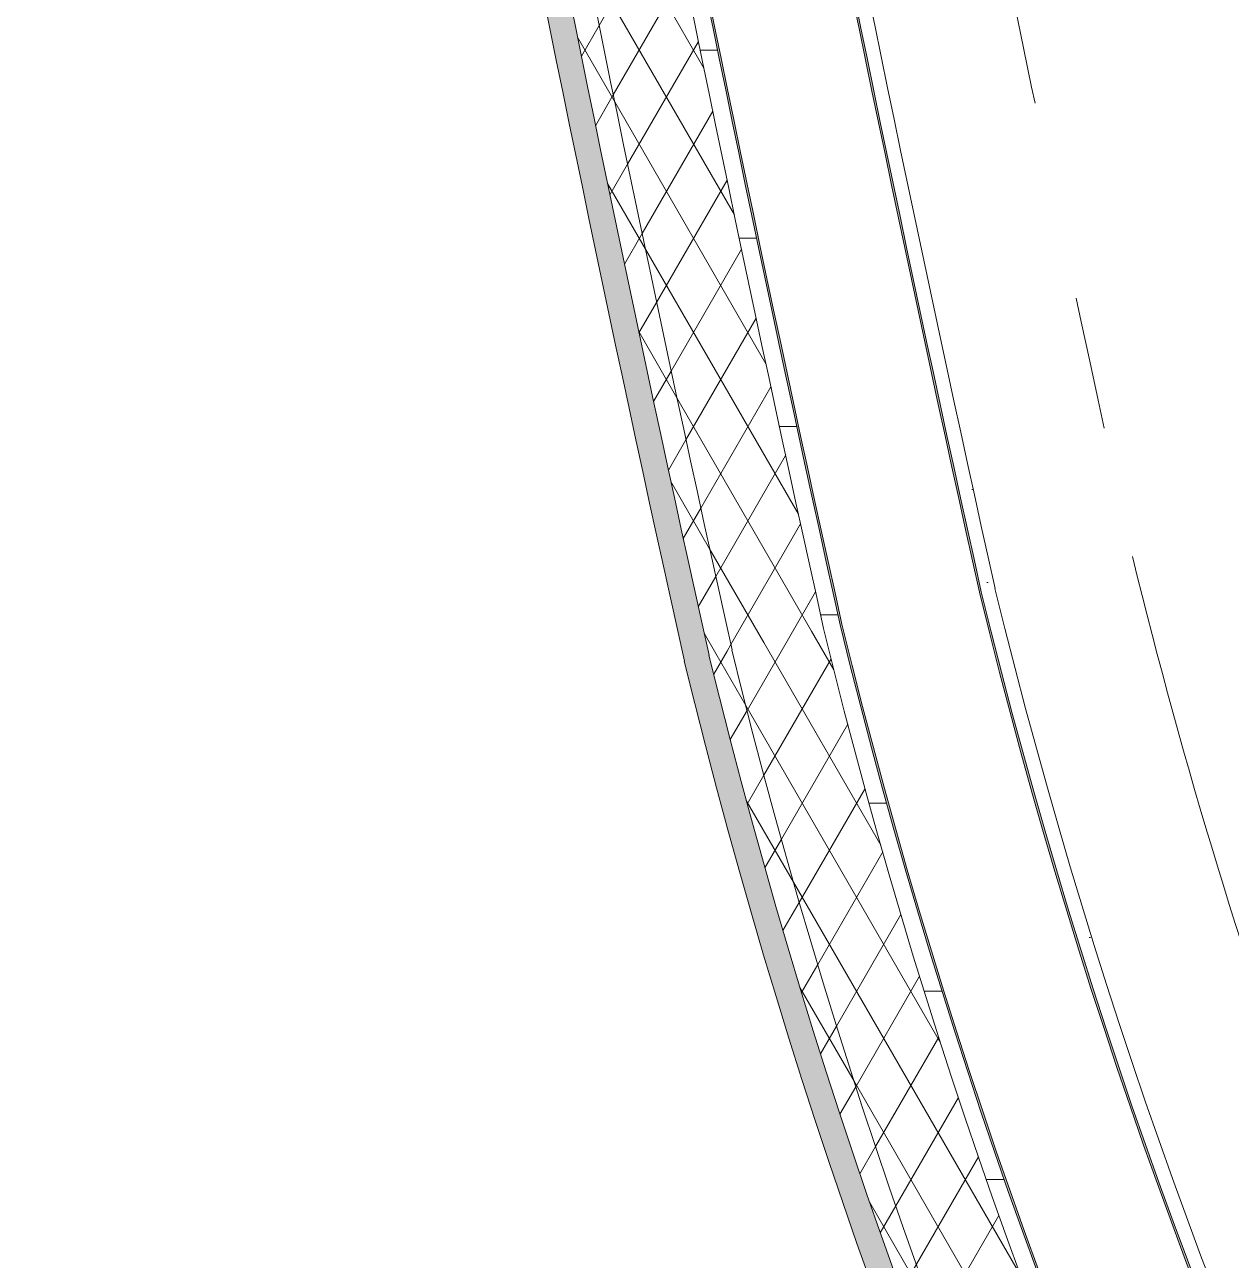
# Model space of a CAD drawing. Header units: millimetres. Extents: x -50172 to 68897, y -80883 to 956680.
# Drawn here: x -42569 to -41286, y -66086 to -64773 of the extents above; entities that cross this region are included whole.
import ezdxf
from ezdxf.enums import TextEntityAlignment as Align

# ---------------------------------------------------------------- set-up
doc = ezdxf.new("R2010")
doc.units = ezdxf.units.MM
doc.header["$MEASUREMENT"] = 0
doc.linetypes.add('Double Dashed', pattern=[1093.611073, 529.166651, -211.666656, 141.111112, -211.666656])
doc.layers.add('A-25-M_Wall_Ext', color=7, linetype='Continuous')
doc.layers.add('New_A-15-MG_Structural_Grid_Phase_2', color=7, linetype='Continuous')
doc.layers.add('A-25-M_Wall_Ext_Pen_No__1', color=7, linetype='Continuous', lineweight=13)
doc.layers.add('A-25-M_Wall_Ext_Pen_No__107', color=7, linetype='Continuous', lineweight=15, true_color=0xa6a6a6)
doc.layers.add('New_A-15-MG_Structural_Grid_Phase_2_Pen_No__222', color=7, linetype='Continuous', lineweight=13, true_color=0x65af33)
doc.styles.add('GENERATED_STYLE_4', font='')
doc.styles.get('GENERATED_STYLE_4').set_extended_font_data('Swis721 BT')
pattern_1 = [(60, (0, 0), (-43.30127, 25), []), (120, (0, 0), (43.30127, 25), [])]
pattern_2 = [(0, (0, 0), (0, 200), [])]

# ---------------------------------------------------------------- blocks, each defined once
blk = doc.blocks.new('Wall_199_1', base_point=(-41867.7, -65448.9))
at = {"layer": 'A-25-M_Wall_Ext_Pen_No__107', "linetype": 'Continuous', "lineweight": 0, "true_color": 0x535353}
for points in [[(-41554.1, -65375.8, 0.226795), (-38161.1, -69523.8), (-38160.3, -69522, -0.226793), (-41552.1, -65375.4)], [(-41702.1, -65410.3, 0.226935), (-38224.1, -69662.2), (-38223.3, -69660.3, -0.226933), (-41700.2, -65409.9)]]:
    blk.add_hatch(color=251, dxfattribs=at).paths.add_polyline_path(points)
at = {"layer": 'A-25-M_Wall_Ext_Pen_No__107', "linetype": 'Continuous'}
h = blk.add_hatch(dxfattribs=at)
h.set_pattern_fill('Plaster_0001', color=256, style=0, pattern_type=2)
h.set_pattern_definition([(129.2839, (0, 0), (134.0639, 109.6671), [0, -100]), (129.2839, (-98.69, -16.13), (134.0639, 109.6671), [0, -100])])
h.paths.add_polyline_path([(-41552.1, -65375.4, 0.226793), (-38160.3, -69522), (-38154.1, -69508.4, -0.226779), (-41537.5, -65372)])
h = blk.add_hatch(dxfattribs=at)
h.set_pattern_fill('Batt_Insulation_0001', color=256, style=0, pattern_type=2)
h.set_pattern_definition(pattern_1)
h.paths.add_polyline_path([(-41817, -65437.1, 0.227038), (-38273, -69769.5), (-38231.6, -69678.5, -0.226951), (-41719.6, -65414.4)])
h = blk.add_hatch(dxfattribs=at)
h.set_pattern_fill('Plywood_0001', color=256, style=0, pattern_type=2)
h.set_pattern_definition(pattern_2)
h.paths.add_polyline_path([(-41719.6, -65414.4, 0.226951), (-38231.6, -69678.5), (-38224.1, -69662.2, -0.226935), (-41702.1, -65410.3)])
blk.add_hatch(color=256, dxfattribs=at).paths.add_polyline_path([(-41867.7, -65448.9, 0.227083), (-38294.6, -69816.9), (-38283.4, -69792.3, -0.22706), (-41841.4, -65442.8)])
h = blk.add_hatch(dxfattribs=at)
h.set_pattern_fill('Batt_Insulation_0001', color=256, style=0, pattern_type=2)
h.set_pattern_definition(pattern_1)
h.paths.add_polyline_path([(-41841.4, -65442.8, 0.22706), (-38283.4, -69792.3), (-38273, -69769.5, -0.227038), (-41817, -65437.1)])
at = {"layer": 'A-25-M_Wall_Ext_Pen_No__1', "linetype": 'Continuous'}
for radius, start, end in [(6211.1, 193.72581, 244.83882), (6209.1, 193.72601, 244.83861), (6194.1, 193.72747, 244.83699), (6381.1, 193.70972, 244.85662), (6363.1, 193.71139, 244.85478), (6361.1, 193.71157, 244.85458), (6506.1, 193.69843, 244.86911), (6481.1, 193.70065, 244.86665), (6533.1, 193.69604, 244.87175)]:
    blk.add_arc((-35520.4, -63902.1), radius, start, end, dxfattribs=at)
blk = doc.blocks.new('Wall_200_1', base_point=(-42568.6, -61112.1))
at = {"layer": 'A-25-M_Wall_Ext_Pen_No__107', "linetype": 'Continuous', "lineweight": 0, "true_color": 0x535353}
for points in [[(-42248.2, -61079.4, 0.02926), (-41554.1, -65375.8), (-41552.1, -65375.4, -0.02926), (-42246.2, -61079.2)], [(-42399.4, -61094.8, 0.02927), (-41702.1, -65410.3), (-41700.2, -65409.9, -0.02927), (-42397.5, -61094.6)]]:
    blk.add_hatch(color=251, dxfattribs=at).paths.add_polyline_path(points)
at = {"layer": 'A-25-M_Wall_Ext_Pen_No__107', "linetype": 'Continuous'}
h = blk.add_hatch(dxfattribs=at)
h.set_pattern_fill('Plaster_0001', color=256, style=0, pattern_type=2)
h.set_pattern_definition([(99.1803, (0, 0), (170.98653, 27.63342), [0, -100]), (99.1803, (-93.47, 35.54), (170.98653, 27.63342), [0, -100])])
h.paths.add_polyline_path([(-42246.2, -61079.2, 0.02926), (-41552.1, -65375.4), (-41537.5, -65372, -0.029259), (-42231.3, -61077.7)])
h = blk.add_hatch(dxfattribs=at)
h.set_pattern_fill('Batt_Insulation_0001', color=256, style=0, pattern_type=2)
h.set_pattern_definition(pattern_1)
h.paths.add_polyline_path([(-42516.8, -61106.8, 0.029278), (-41817, -65437.1), (-41719.6, -65414.4, -0.029271), (-42417.4, -61096.6)])
h = blk.add_hatch(dxfattribs=at)
h.set_pattern_fill('Plywood_0001', color=256, style=0, pattern_type=2)
h.set_pattern_definition(pattern_2)
h.paths.add_polyline_path([(-42417.4, -61096.6, 0.029271), (-41719.6, -65414.4), (-41702.1, -65410.3, -0.02927), (-42399.4, -61094.8)])
blk.add_hatch(color=256, dxfattribs=at).paths.add_polyline_path([(-42568.6, -61112.1, 0.029282), (-41867.7, -65448.9), (-41841.4, -65442.8, -0.02928), (-42541.7, -61109.3)])
h = blk.add_hatch(dxfattribs=at)
h.set_pattern_fill('Batt_Insulation_0001', color=256, style=0, pattern_type=2)
h.set_pattern_definition(pattern_1)
h.paths.add_polyline_path([(-42541.7, -61109.3, 0.02928), (-41841.4, -65442.8), (-41817, -65437.1, -0.029278), (-42516.8, -61106.8)])
at = {"layer": 'A-25-M_Wall_Ext_Pen_No__1', "linetype": 'Continuous'}
for radius, end in [(37217.4, 192.52971), (37215.4, 192.52968), (37200.4, 192.52944), (37387.4, 192.5324), (37369.4, 192.53212), (37367.4, 192.53209), (37539.4, 192.53479), (37512.4, 192.53437), (37487.4, 192.53397)]:
    blk.add_arc((-5223, -57301.7), radius, 185.8258, end, dxfattribs=at)
blk = doc.blocks.new('Standard grid marker_25')
at = {"layer": 'New_A-15-MG_Structural_Grid_Phase_2_Pen_No__222', "linetype": 'Double Dashed'}
blk.add_line((6044.1, 0), (6044.1, 0), dxfattribs=at)
blk.add_arc((0, 0), 6044.1, 0, 51.07835, dxfattribs=at)
blk = doc.blocks.new('Standard grid marker_26')
at = {"layer": 'New_A-15-MG_Structural_Grid_Phase_2_Pen_No__222', "linetype": 'Double Dashed'}
blk.add_line((35469, 10709.2), (35469, 10709.2), dxfattribs=at)
blk.add_arc((0, 0), 37050.4, 0, 16.8007, dxfattribs=at)
at = {"layer": 'New_A-15-MG_Structural_Grid_Phase_2_Pen_No__222', "style": 'GENERATED_STYLE_4'}
blk.add_attdef('AC_MarkerText_1', text='', height=350, rotation=160.7141, dxfattribs=at).set_placement((37050.4, -456.6), align=Align.MIDDLE_CENTER)

msp = doc.modelspace()

# ---------------------------------------------------------------- block references
at = {"layer": 'A-25-M_Wall_Ext', "color": 250, "lineweight": 50, "true_color": 0x2a2a2a}
for name, p in [('Wall_200_1', (-42568.6, -61112.1)), ('Wall_199_1', (-41867.7, -65448.9))]:
    msp.add_blockref(name, p, dxfattribs=at)
at = {"layer": 'New_A-15-MG_Structural_Grid_Phase_2', "color": 8, "linetype": 'Continuous', "lineweight": 15, "zscale": 1000}
for name, p, rotation in [('Standard grid marker_26', (-5223, -57301.7), 175.7263039143517), ('Standard grid marker_25', (-35520.4, -63902.1), 193.7422622324414)]:
    msp.add_blockref(name, p, dxfattribs=dict(at, rotation=rotation))

doc.saveas('drawing.dxf')
